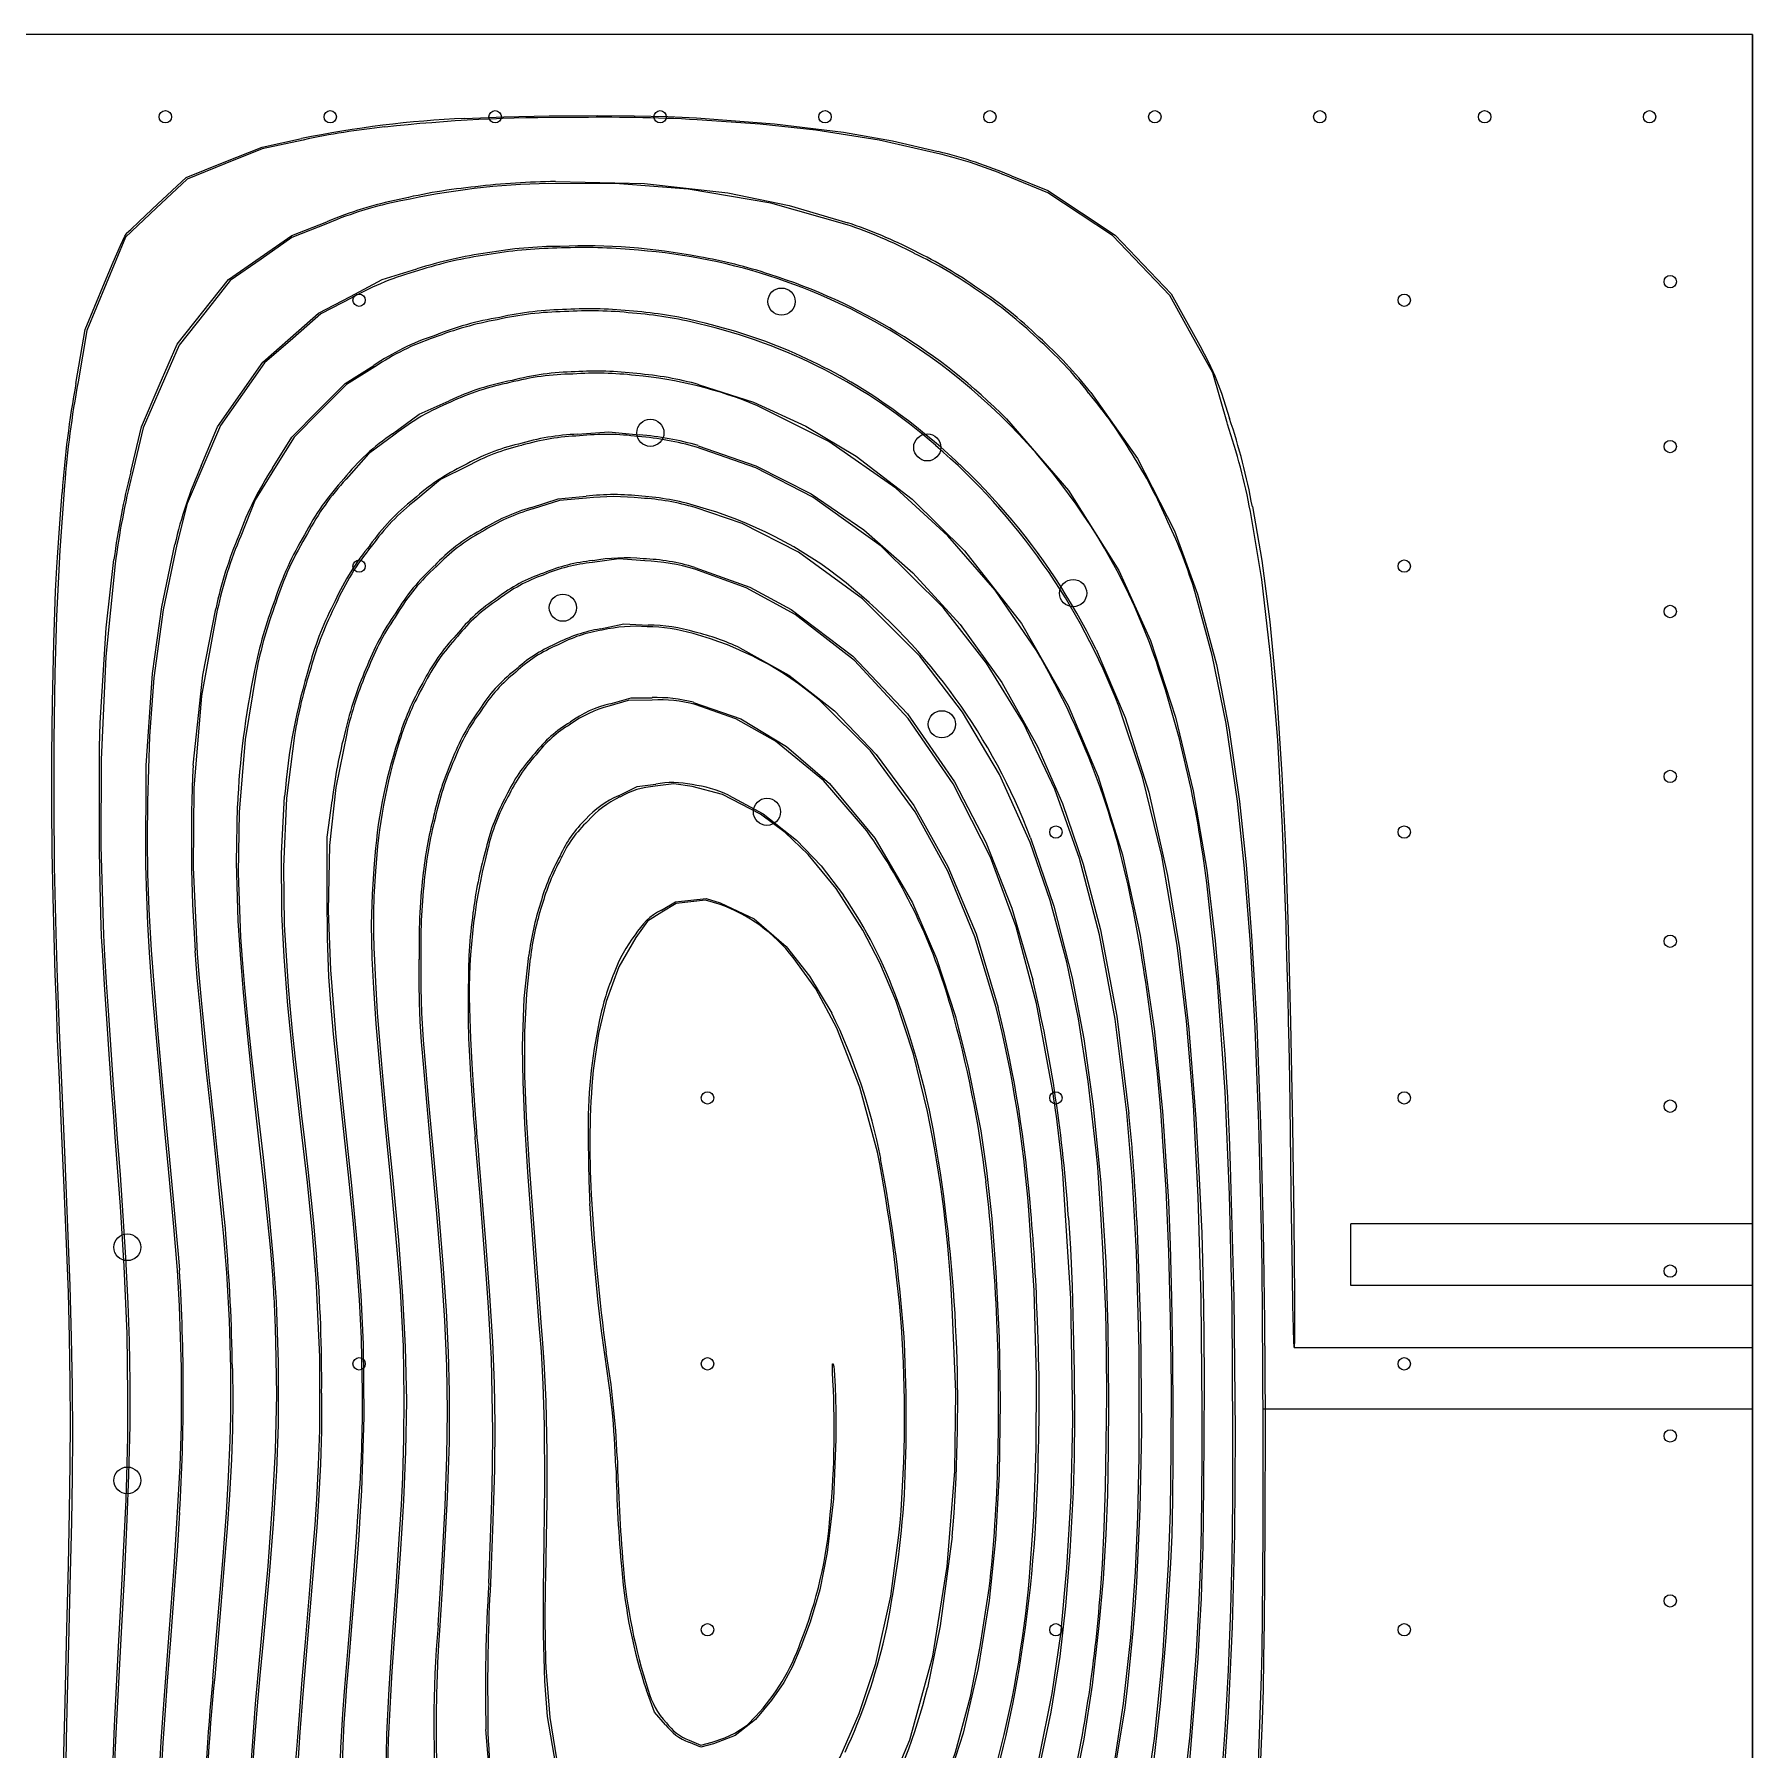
# Model space of a CAD drawing. Header units: millimetres. Extents: x 643 to 1488, y 1182 to 1827.
# Drawn here: x 1071.5 to 1488.3, y 1410.6 to 1826.7 of the extents above; entities that cross this region are included whole.
import ezdxf

# ---------------------------------------------------------------- set-up
doc = ezdxf.new("R2010")
doc.units = ezdxf.units.MM

msp = doc.modelspace()

# ---------------------------------------------------------------- linework, layer by layer
at = {"color": 7, "linetype": 'Continuous'}
for p, q in [((1488.28, 1826.73), (643.28, 1826.73)), ((1488.28, 1181.73), (1488.28, 1826.73)), ((1126.73, 1799.37), (1136.28, 1801.43)), ((1136.69, 1801.07), (1126.8, 1798.99)), ((1117.52, 1795.7), (1126.73, 1799.37)), ((1126.8, 1798.99), (1117.67, 1795.29)), ((1108.31, 1792.02), (1117.52, 1795.7)), ((1117.67, 1795.29), (1108.54, 1791.59)), ((1308.54, 1792.39), (1317.3, 1788.85)), ((1108.54, 1791.59), (1101.06, 1784.57)), ((1101.46, 1785.6), (1108.31, 1792.02)), ((1317.3, 1788.29), (1308.65, 1791.84)), ((1317.3, 1788.85), (1325.49, 1783.44)), ((1325.18, 1783.11), (1317.3, 1788.29)), ((1101.06, 1784.57), (1093.58, 1777.54)), ((1133.97, 1777.92), (1142.48, 1781.27)), ((1142.64, 1780.87), (1133.97, 1777.43)), ((1333.05, 1777.93), (1325.18, 1783.11)), ((1325.49, 1783.44), (1333.68, 1778.04)), ((1093.58, 1777.54), (1088.93, 1766.24)), ((1126.28, 1772.61), (1133.97, 1777.92)), ((1133.97, 1777.43), (1126.5, 1772.23)), ((1339.98, 1770.66), (1333.05, 1777.93)), ((1333.68, 1778.04), (1340.46, 1770.9)), ((1118.59, 1767.3), (1126.28, 1772.61)), ((1126.5, 1772.23), (1119.03, 1767.03)), ((1112.37, 1759.43), (1118.59, 1767.3)), ((1148.16, 1763.17), (1155.89, 1767.27)), ((1155.89, 1767.27), (1164.3, 1769.81)), ((1346.91, 1763.4), (1339.98, 1770.66)), ((1340.46, 1770.9), (1347.23, 1763.75)), ((1083.83, 1755.12), (1088.51, 1766.46)), ((1088.93, 1766.24), (1084.27, 1754.93)), ((1119.03, 1767.03), (1112.82, 1759.19)), ((1140.43, 1759.07), (1148.16, 1763.17)), ((1352.13, 1754), (1346.91, 1763.4)), ((1347.23, 1763.75), (1350.96, 1757.08)), ((1106.15, 1751.56), (1112.37, 1759.43)), ((1112.82, 1759.19), (1106.61, 1751.34)), ((1133.67, 1753.15), (1140.43, 1759.07)), ((1141.01, 1758.9), (1134.19, 1752.96)), ((1148.68, 1762.9), (1141.01, 1758.9)), ((1081.59, 1742.05), (1083.83, 1755.12)), ((1084.27, 1754.93), (1082.1, 1742.43)), ((1101.82, 1741.53), (1106.15, 1751.56)), ((1106.61, 1751.34), (1102.26, 1741.33)), ((1126.91, 1747.23), (1133.67, 1753.15)), ((1134.19, 1752.96), (1127.36, 1747.01)), ((1357.35, 1744.6), (1352.13, 1754)), ((1121.43, 1739.36), (1126.91, 1747.23)), ((1127.36, 1747.01), (1122.02, 1739.41)), ((1146.89, 1742.07), (1153.82, 1746.41)), ((1154.13, 1746.08), (1147.2, 1741.76)), ((1360.87, 1732.21), (1357.35, 1744.6)), ((1097.5, 1731.5), (1101.82, 1741.53)), ((1102.26, 1741.33), (1097.91, 1731.31)), ((1115.94, 1731.5), (1121.43, 1739.36)), ((1122.02, 1739.41), (1116.68, 1731.81)), ((1140.41, 1735.53), (1146.89, 1742.07)), ((1147.2, 1741.76), (1140.87, 1735.37)), ((1133.93, 1728.98), (1140.41, 1735.53)), ((1140.87, 1735.37), (1134.53, 1728.98)), ((1158.39, 1729.84), (1164.84, 1734.61)), ((1164.84, 1734.61), (1172.09, 1737.8)), ((1094.88, 1720.6), (1097.5, 1731.5)), ((1097.91, 1731.31), (1095.24, 1720.07)), ((1111.97, 1722.05), (1115.94, 1731.5)), ((1116.68, 1731.81), (1112.63, 1722.38)), ((1159.02, 1729.71), (1152.56, 1725)), ((1203.27, 1729.74), (1210.83, 1730.31)), ((1210.83, 1730.31), (1218.21, 1729.57)), ((1129.28, 1721.52), (1133.93, 1728.98)), ((1134.53, 1728.98), (1129.78, 1721.41)), ((1112.63, 1722.38), (1108.59, 1712.94)), ((1129.78, 1721.41), (1125.03, 1713.84)), ((1152.56, 1725), (1147.13, 1718.8)), ((1176.56, 1721.99), (1170, 1718.72)), ((1170, 1718.72), (1164.06, 1713.76)), ((1108.59, 1712.94), (1106.1, 1703)), ((1125.03, 1713.84), (1121.55, 1705.03)), ((1192.11, 1711.97), (1198.55, 1714.06)), ((1198.86, 1713.66), (1192.46, 1711.61)), ((1198.55, 1714.06), (1205.32, 1714.67)), ((1205.44, 1714.22), (1198.86, 1713.66)), ((1213.31, 1699.47), (1206.88, 1698.58)), ((1219.57, 1699.02), (1213.31, 1699.47)), ((1208.83, 1682.52), (1214.51, 1683.7)), ((1214.51, 1683.7), (1220.39, 1683.43)), ((1215.56, 1665.15), (1210.87, 1663.76)), ((1211.19, 1664.36), (1216.28, 1665.82)), ((1221.39, 1665.21), (1215.56, 1665.15)), ((1216.28, 1665.82), (1221.33, 1665.82)), ((1213.2, 1642.01), (1217.76, 1644.3)), ((1217.76, 1644.3), (1222.21, 1644.85)), ((1226.58, 1644.95), (1222.05, 1644.34)), ((1231.02, 1644.24), (1226.58, 1644.95)), ((1142.55, 1631.96), (1143.72, 1640.78)), ((1142.51, 1617.78), (1142.55, 1631.96)), ((1230.75, 1616.7), (1234.46, 1617.08)), ((1234.46, 1617.08), (1237.89, 1616.07)), ((1223.72, 1613.79), (1220.23, 1611.64)), ((1223.62, 1614.31), (1227.05, 1616.33)), ((1227.21, 1615.93), (1223.72, 1613.79)), ((1227.05, 1616.33), (1230.75, 1616.7)), ((1230.76, 1616.32), (1227.21, 1615.93)), ((1234.3, 1616.7), (1230.76, 1616.32)), ((1237.63, 1615.73), (1234.3, 1616.7)), ((1220.23, 1611.64), (1217.38, 1607.63)), ((1488.28, 1538.2), (1390.86, 1538.2)), ((1390.86, 1523.2), (1390.86, 1538.2)), ((1488.28, 1523.2), (1488.28, 1538.2)), ((1488.28, 1523.2), (1390.86, 1523.2)), ((1377.08, 1508.2), (1488.28, 1508.2)), ((1488.28, 1508.2), (1488.28, 1493.2)), ((1488.28, 1493.2), (1369.54, 1493.2)), ((1488.28, 1483.16), (1488.28, 1468.16)), ((1221.92, 1419.7), (1219.95, 1425.03)), ((1224.62, 1416.68), (1221.92, 1419.7)), ((1230.31, 1412.95), (1233.2, 1411.72)), ((1233.18, 1411.24), (1230.25, 1412.45)), ((1236.21, 1412.05), (1233.18, 1411.24)), ((1233.2, 1411.72), (1235.88, 1412.44))]:
    msp.add_line(p, q, dxfattribs=at)
at = {"color": 7, "linetype": 'Continuous', "lineweight": 25}
for q in [(643.28, 1826.73), (1488.28, 1181.73)]:
    msp.add_line((1488.28, 1826.73), q, dxfattribs=at)
at = {"color": 7, "linetype": 'Continuous', "flags": 128}
for points in [[(1175.93, 1806.35), (1185.35, 1806.76), (1196.41, 1807), (1208.09, 1807.07), (1217.02, 1806.99), (1225.19, 1806.81), (1232.1, 1806.51)], [(1232.1, 1806.51), (1251.01, 1805.05), (1267.73, 1802.97), (1279.65, 1800.86), (1290.74, 1798.29)], [(1290.53, 1797.86), (1276.39, 1801.06), (1261.09, 1803.47), (1247.59, 1804.91), (1232.25, 1806.02)], [(1268.64, 1780.55), (1250.11, 1785.81), (1230.06, 1789.18), (1213.43, 1790.47), (1196.19, 1790.56)], [(1197.92, 1791.03), (1219.51, 1790.59), (1239.69, 1788.32), (1254.61, 1785.23), (1268.79, 1781.01)], [(1093.89, 1778.48), (1094.87, 1779.41), (1096.92, 1781.34), (1101.46, 1785.6)], [(1088.51, 1766.46), (1090.63, 1771.5), (1092.38, 1775.48), (1093.46, 1777.74), (1093.75, 1778.28), (1093.9, 1778.48)], [(1350.96, 1757.08), (1354.18, 1751.28), (1356.33, 1747.21), (1357.86, 1743.9), (1359.42, 1739.67), (1361.39, 1733.58)], [(1232.73, 1741.74), (1245.93, 1737.5), (1258.64, 1731.72), (1270.83, 1724.43), (1284.43, 1713.94), (1297.14, 1701.45)], [(1327.78, 1739.82), (1339.04, 1723.86), (1348.01, 1706.3), (1353.64, 1690.94), (1358.2, 1673.85)], [(1314.57, 1677.26), (1304.53, 1691.88), (1293.09, 1705.06), (1280.44, 1716.64), (1264.23, 1728), (1246.9, 1736.64)], [(1307.33, 1733.44), (1322.37, 1716.11), (1334.56, 1696.64), (1342.24, 1679.68), (1348.32, 1661.12)], [(1291.92, 1687.71), (1276.88, 1702.59), (1260.33, 1714.47), (1246.49, 1721.57), (1232.1, 1726.57)], [(1232.55, 1726.95), (1246.5, 1722.09), (1259.93, 1715.24), (1272.7, 1706.54), (1284.62, 1696.14), (1296.04, 1683.58), (1306.16, 1669.48), (1314.8, 1654.01)], [(1078.83, 1717.32), (1077.65, 1701.57), (1076.87, 1685.63), (1076.49, 1671.72), (1076.27, 1655.58)], [(1076.65, 1691.65), (1076.97, 1697.51), (1077.42, 1704.61), (1077.83, 1710.33), (1078.24, 1715.59)], [(1256.82, 1701.1), (1243.15, 1708.1), (1231.78, 1711.93)], [(1375.11, 1610.84), (1374.28, 1634.24), (1373.08, 1655.55), (1371.52, 1674.71), (1369.23, 1694.45), (1366.46, 1711.01)], [(1366.95, 1712.16), (1369.24, 1699.06), (1371.18, 1684.19), (1372.79, 1667.08), (1374.11, 1647.25), (1374.96, 1629.46), (1375.66, 1609.48), (1376.22, 1587.08), (1376.67, 1562.03)], [(1098.55, 1625.19), (1098.64, 1649.37), (1100.19, 1671.67), (1102.44, 1687.89), (1105.61, 1702.99)], [(1106.1, 1703), (1102.73, 1687.14), (1100.5, 1670.65), (1099.45, 1656.48), (1098.96, 1640.62)], [(1313.05, 1630.7), (1305.62, 1647.19), (1296.66, 1662.3), (1286.27, 1675.89), (1272.36, 1689.77), (1256.82, 1701.1)], [(1297.14, 1701.45), (1310.92, 1683.84), (1322.27, 1663.96), (1329.54, 1646.63), (1335.41, 1627.71)], [(1087.48, 1659.68), (1088.93, 1682.73), (1090.82, 1699.34)], [(1091.12, 1698.27), (1088.83, 1675.77), (1087.69, 1650.74), (1087.62, 1629.82), (1088.29, 1608.18)], [(1231.69, 1697.43), (1245.02, 1692.66), (1255.04, 1687.19)], [(1283.49, 1660.77), (1270.42, 1674.85), (1256.08, 1685.97), (1244.13, 1692.49), (1231.72, 1696.97)], [(1075.86, 1628.49), (1075.74, 1639.57), (1075.75, 1651.92), (1075.89, 1664.68), (1076.2, 1679.14), (1076.65, 1691.65)], [(1369.18, 1536.67), (1368.5, 1562.5), (1367.6, 1585.55), (1366.46, 1606.09), (1365.05, 1624.38), (1363.33, 1640.71), (1360.59, 1659.57), (1357.21, 1676.14), (1353.15, 1691.02)], [(1110.01, 1649.44), (1112.34, 1671.29), (1115.5, 1687.4)], [(1115.88, 1687.03), (1112.06, 1666.3), (1110.17, 1643.84), (1110.01, 1624.64), (1111, 1603.77)], [(1255.04, 1687.19), (1270.03, 1675.9), (1283.26, 1661.92), (1294.66, 1645.42), (1302.26, 1630.78), (1308.62, 1614.75), (1313.68, 1597.39)], [(1336.5, 1565.18), (1333.67, 1587.82), (1329.87, 1608.29), (1325.02, 1626.81), (1319.03, 1643.61), (1311.45, 1659.61), (1302.45, 1674.22), (1291.92, 1687.71)], [(1242.63, 1677.91), (1254.54, 1671.32), (1265.6, 1662.65), (1275.72, 1652.04), (1284.79, 1639.65), (1293.05, 1624.9), (1299.93, 1608.5), (1305.3, 1590.63)], [(1329.03, 1677.48), (1336.06, 1660.99), (1341.81, 1642.9), (1346.39, 1622.68), (1349.25, 1604.97), (1351.5, 1585.37), (1353.21, 1563.62)], [(1125.31, 1671.95), (1122.6, 1655.67), (1121.18, 1638.05), (1120.96, 1623.28), (1121.54, 1607.7)], [(1358.2, 1673.85), (1361.31, 1658.02), (1363.81, 1640.6), (1365.41, 1625.25), (1366.75, 1608.02)], [(1231.37, 1664.69), (1242.83, 1660.66), (1253.92, 1654), (1264.34, 1644.99), (1275.33, 1631.73), (1284.47, 1616.05)], [(1273.4, 1633.53), (1262.92, 1645.72), (1251.28, 1655.28), (1241.63, 1660.73), (1231.78, 1664.17)], [(1304.82, 1590.69), (1299.66, 1607.84), (1293.07, 1623.71), (1285.17, 1638.12), (1274.32, 1652.94), (1262, 1665.12)], [(1354.76, 1493.2), (1354.52, 1520.19), (1353.81, 1544.76), (1352.63, 1567.09), (1350.94, 1587.37), (1348.73, 1605.8), (1345, 1627.42), (1340.28, 1646.61), (1334.52, 1663.77)], [(1087.81, 1607.86), (1087.61, 1613.24), (1087.45, 1620.39), (1087.34, 1628.64), (1087.28, 1637.3), (1087.28, 1646.08), (1087.34, 1653.8), (1087.48, 1659.68)], [(1318.39, 1571.16), (1314.6, 1591.66), (1309.62, 1610.27), (1303.39, 1627.14), (1294.39, 1644.96), (1283.49, 1660.77)], [(1348.31, 1661.12), (1352.59, 1643.23), (1355.88, 1623.95), (1357.93, 1606.81), (1359.65, 1587.07)], [(1076.27, 1655.58), (1076.21, 1639.85), (1076.34, 1624.89), (1076.72, 1608.67), (1077.08, 1597.69), (1077.55, 1585.15), (1078.14, 1570.62), (1078.88, 1553.68)], [(1134.6, 1656.61), (1132.67, 1641.47), (1131.9, 1624.79), (1132.11, 1610.68), (1133.04, 1595.73)], [(1147.26, 1657.16), (1144.61, 1644.01), (1143.13, 1629.95), (1142.8, 1614.1), (1143.35, 1599.84), (1144.61, 1583.51), (1146.58, 1564.71)], [(1314.8, 1654.01), (1320.85, 1640.19), (1325.92, 1625.47), (1330.11, 1609.5), (1334.03, 1588.59), (1336.99, 1564.86)], [(1247.65, 1637.56), (1238.42, 1642.31), (1231.02, 1644.24)], [(1239.86, 1642.2), (1248.3, 1637.66), (1256.38, 1631.26), (1262.31, 1625.06), (1267.75, 1617.94)], [(1098.96, 1640.62), (1098.88, 1631.49), (1098.96, 1623.09), (1099.27, 1614.43), (1099.86, 1604.55), (1100.56, 1595.29), (1101.49, 1584.2), (1102.7, 1570.8), (1104.2, 1554.63)], [(1126.22, 1556.52), (1124.59, 1571.1), (1123.28, 1583.57), (1122.24, 1594.28), (1121.47, 1603.55), (1120.94, 1611.72), (1120.51, 1625.85), (1120.76, 1639.57)], [(1136.18, 1561.87), (1134.38, 1577.6), (1133.02, 1591.16), (1132.08, 1602.94), (1131.54, 1613.37), (1131.45, 1628), (1132.22, 1641.88)], [(1272.49, 1609.46), (1265.97, 1619.55), (1259.2, 1627.81), (1253.59, 1633.14), (1247.65, 1637.56)], [(1329.09, 1555.89), (1327.12, 1572.73), (1324.75, 1587.89), (1321.92, 1601.69), (1317.91, 1616.65), (1313.05, 1630.7)], [(1313.1, 1631.86), (1318.8, 1615.26), (1323.26, 1597.9), (1326.04, 1583.1), (1328.31, 1566.75)], [(1078.73, 1546.91), (1078.09, 1561.3), (1077.58, 1573.16), (1077.16, 1583.01), (1076.84, 1591.38), (1076.58, 1598.79), (1076.31, 1607.89), (1076.09, 1617.41), (1075.86, 1628.49)], [(1157.89, 1549.59), (1156.45, 1564.23), (1155.31, 1576.49), (1154.44, 1586.73), (1153.84, 1595.32), (1153.47, 1602.61), (1153.31, 1610.78), (1153.49, 1618.16), (1153.97, 1625.54)], [(1335.41, 1627.71), (1339.7, 1608.14), (1343.09, 1585.47), (1345.12, 1565.48), (1346.6, 1543.6)], [(1103.1, 1561.56), (1101.99, 1573.49), (1101.1, 1583.32), (1100.39, 1591.42), (1099.85, 1598.19), (1099.43, 1604.02), (1099.04, 1610.87), (1098.77, 1617.63), (1098.55, 1625.19)], [(1146.25, 1563.6), (1145.01, 1575.01), (1144.08, 1584.19), (1143.4, 1591.71), (1142.94, 1598.14), (1142.58, 1607.47), (1142.51, 1617.78)], [(1362.22, 1487.53), (1362.04, 1517.88), (1361.41, 1545.3), (1360.33, 1570.17), (1358.45, 1596.74), (1355.87, 1620.93)], [(1237.89, 1616.07), (1246.13, 1612.18), (1253.83, 1605.5), (1259.53, 1598.27), (1264.94, 1589.28)], [(1284.47, 1616.05), (1290.31, 1602.56), (1294.94, 1588.45), (1298.08, 1575.77), (1301.05, 1560.77)], [(1288.16, 1565.47), (1284.72, 1579.35), (1280.42, 1592.35), (1276.59, 1601.53), (1272.49, 1609.46)], [(1375.74, 1587.37), (1375.58, 1593.34), (1375.39, 1600.35), (1375.24, 1605.87), (1375.11, 1610.84)], [(1091.14, 1559.19), (1090.75, 1564.22), (1090.25, 1571.22), (1089.68, 1579.37), (1089.1, 1587.88), (1088.54, 1596.28), (1088.09, 1603.25), (1087.82, 1607.86)], [(1088.29, 1608.18), (1088.55, 1603.39), (1088.96, 1596.7), (1089.47, 1588.81), (1090.03, 1580.43), (1090.63, 1571.92), (1091.17, 1564.46), (1091.61, 1558.88)], [(1121.54, 1607.7), (1121.93, 1602.3), (1122.51, 1595.48), (1123.24, 1587.85), (1124.18, 1578.62), (1125.15, 1570.06)], [(1217.38, 1607.63), (1213.28, 1600.54), (1210.17, 1592.11), (1208.35, 1584.35), (1207.04, 1575.42)], [(1366.75, 1608.02), (1368.01, 1586.19), (1368.95, 1562.49), (1369.59, 1536.61), (1369.89, 1514.57), (1370.01, 1490.85), (1369.95, 1465.32)], [(1113.81, 1570.06), (1113.17, 1575.81), (1112.47, 1582.64), (1111.77, 1589.85), (1111.03, 1597.92), (1110.49, 1604.42)], [(1111, 1603.77), (1111.42, 1598.67), (1112.07, 1591.52), (1112.83, 1583.64), (1113.41, 1577.8), (1113.92, 1572.95), (1114.29, 1569.75)], [(1153.94, 1603.77), (1154.23, 1596.89), (1154.68, 1589.47), (1155.38, 1580.67), (1156.13, 1572.23), (1157.12, 1562), (1158.36, 1549.59)], [(1167.7, 1556.68), (1166.68, 1567.73), (1165.94, 1576.03), (1165.43, 1582.31), (1165.12, 1587.28), (1164.94, 1591.87), (1164.88, 1596.61), (1164.88, 1602.35)], [(1165.25, 1602.03), (1165.28, 1595.34), (1165.44, 1589.4), (1165.84, 1582.78), (1166.36, 1576.18), (1167.12, 1567.61), (1168.17, 1556.36)], [(1192.23, 1536.67), (1191.18, 1550.69), (1190.45, 1562.55), (1190.03, 1572.62), (1189.91, 1581.27), (1190.32, 1592.87), (1191.45, 1603.29)], [(1191.8, 1602.66), (1190.84, 1594), (1190.37, 1584.77), (1190.4, 1574.09), (1190.79, 1564.13), (1191.51, 1552.32), (1192.55, 1538.25)], [(1276.01, 1555.57), (1271.73, 1571.36), (1266.12, 1585.64), (1261.05, 1595.19), (1255.59, 1602.79)], [(1133.04, 1595.73), (1133.47, 1591.08), (1134.08, 1584.94), (1134.79, 1578.14), (1135.63, 1570.45), (1136.34, 1564.39)], [(1177.13, 1588.02), (1177.33, 1583.17), (1177.65, 1577.03), (1178.03, 1570.53), (1178.34, 1565.76), (1178.63, 1561.78), (1178.87, 1559.04)], [(1359.64, 1587.07), (1360.22, 1579.36), (1360.6, 1573.79), (1360.88, 1568.95), (1361.07, 1564.73), (1361.29, 1559.4), (1361.56, 1552.26)], [(1376.38, 1546.26), (1376.2, 1560.3), (1376.01, 1573.37), (1375.86, 1581.72), (1375.74, 1587.37)], [(1117.74, 1532.1), (1117.46, 1535.08), (1116.98, 1540), (1116.35, 1546.19), (1115.65, 1552.94), (1114.93, 1559.85), (1114.28, 1565.83), (1113.81, 1570.06)], [(1114.29, 1569.75), (1114.58, 1567.25), (1115.09, 1562.46), (1115.61, 1557.62), (1116.17, 1552.26)], [(1125.15, 1570.06), (1126.98, 1554.25), (1128.4, 1540.91), (1129.44, 1529.45), (1130.15, 1519.3), (1130.67, 1504.59), (1130.61, 1489.42)], [(1136.34, 1564.39), (1137.04, 1558.49), (1137.83, 1551.33), (1138.62, 1543.84), (1139.18, 1538.31), (1139.64, 1533.57), (1139.94, 1530.06)], [(1151.03, 1500.45), (1150.82, 1510.36), (1150.4, 1519.74), (1149.68, 1529.82), (1148.84, 1539.05), (1147.72, 1550.11), (1146.25, 1563.6)], [(1146.58, 1564.71), (1148.37, 1548.3), (1149.73, 1533.85), (1150.7, 1520.89), (1151.28, 1509), (1151.46, 1491.36), (1150.84, 1473.51)], [(1328.31, 1566.75), (1330.17, 1548.09), (1331.38, 1528.85), (1331.89, 1512.73), (1332.05, 1495.25)], [(1339.47, 1481.7), (1339.49, 1507.47), (1338.85, 1531.27), (1337.89, 1548.73), (1336.5, 1565.18)], [(1353.21, 1563.62), (1354.05, 1549.2), (1354.64, 1535.96), (1355.01, 1522.82), (1355.17, 1511.86), (1355.21, 1499.77), (1355.17, 1486.04)], [(1094.21, 1496.51), (1094, 1511.62), (1093.32, 1527.9), (1092.41, 1542.43), (1091.14, 1559.19)], [(1091.61, 1558.88), (1092.29, 1550.05), (1092.97, 1540.15), (1093.58, 1530), (1094.16, 1518.83), (1094.51, 1509.81)], [(1106.71, 1518.24), (1106.5, 1522.64), (1106.23, 1526.93), (1105.76, 1532.71), (1105.33, 1537.48), (1104.77, 1543.65), (1104.03, 1551.57), (1103.1, 1561.56)], [(1140.74, 1488.16), (1140.79, 1505.89), (1139.86, 1524.89), (1138.95, 1535.99), (1137.73, 1548.23), (1136.18, 1561.87)], [(1180.43, 1534.31), (1179.6, 1544.84), (1178.92, 1553.23), (1178.53, 1557.95), (1178.43, 1559.01), (1178.39, 1559.35)], [(1178.87, 1559.04), (1179.04, 1557.16), (1179.34, 1553.6), (1179.74, 1548.7), (1180.31, 1541.68), (1180.93, 1533.84)], [(1301.05, 1560.77), (1302.49, 1551.14), (1303.73, 1539.47), (1304.73, 1526.5), (1305.52, 1510.52), (1305.8, 1494.93)], [(1346.6, 1455.56), (1347.06, 1468.54), (1347.28, 1483.29), (1347.29, 1499.07), (1347.08, 1515.15), (1346.65, 1531.5), (1346.01, 1546.52), (1345.18, 1559.35)], [(1376.67, 1562.03), (1376.83, 1550.25), (1376.96, 1539.19), (1377.06, 1529.24), (1377.12, 1520.78), (1377.15, 1514.2), (1377.14, 1509.88), (1377.1, 1508.28), (1377.09, 1508.22), (1377.08, 1508.2), (1377.08, 1508.2), (1377.08, 1508.2), (1377.08, 1508.2), (1377.07, 1508.2), (1377.06, 1508.24), (1377.06, 1508.31), (1377.04, 1508.48), (1376.98, 1509.57)], [(1104.2, 1554.63), (1105.17, 1544.2), (1105.99, 1535.18), (1106.45, 1529.91), (1106.7, 1526.91)], [(1129.4, 1524.86), (1128.75, 1532.5), (1128, 1540.29), (1127.22, 1547.52), (1126.22, 1556.52)], [(1169.42, 1440.75), (1170.41, 1456.32), (1171.13, 1469.75), (1171.57, 1481.69), (1171.7, 1492.77), (1171.53, 1503.65), (1171.05, 1514.75), (1170.26, 1526.89), (1169.15, 1540.66), (1167.7, 1556.68)], [(1168.17, 1556.36), (1169.55, 1541.32), (1170.62, 1528.41), (1171.4, 1517.13), (1171.91, 1506.97), (1172.15, 1497.45), (1172.1, 1485.11), (1171.64, 1471.88), (1170.83, 1456.67)], [(1331.36, 1516.98), (1331.09, 1523.98), (1330.69, 1532.17), (1330.21, 1540.58), (1329.81, 1546.74), (1329.43, 1552), (1329.09, 1555.89)], [(1078.88, 1553.68), (1079.57, 1537.28), (1080.1, 1523.18), (1080.47, 1510.59), (1080.67, 1498.71), (1080.72, 1486.74), (1080.64, 1476.76), (1080.48, 1465.83), (1080.22, 1453.59), (1079.87, 1439.64), (1079.44, 1423.59)], [(1116.17, 1552.26), (1116.86, 1545.6), (1117.44, 1540.08), (1117.75, 1537.04), (1117.91, 1535.57)], [(1361.56, 1552.26), (1362.45, 1520.21), (1362.75, 1487.63), (1362.57, 1463.03), (1362.02, 1440.44)], [(1078.97, 1422.17), (1079.42, 1439.99), (1079.77, 1455.28), (1080.02, 1468.48), (1080.18, 1480.02), (1080.25, 1490.32), (1080.22, 1499.83), (1080.05, 1510.6), (1079.75, 1521.57), (1079.31, 1533.44), (1078.73, 1546.91)], [(1161.22, 1495.88), (1161.02, 1508.52), (1160.31, 1521.99), (1159.7, 1530.04), (1158.9, 1539.14), (1157.89, 1549.59)], [(1158.35, 1549.59), (1159.8, 1534.22), (1160.84, 1520.6), (1161.48, 1508.37), (1161.77, 1495.25), (1161.56, 1482.96)], [(1318.38, 1424.22), (1320.44, 1438.64), (1321.97, 1454.77), (1322.96, 1472.21), (1323.39, 1490.52), (1322.94, 1520.07), (1321.07, 1549.11)], [(1376.98, 1509.57), (1376.89, 1512.87), (1376.78, 1518.36), (1376.65, 1525.54), (1376.51, 1535.48), (1376.38, 1546.26)], [(1209.76, 1507.06), (1209.08, 1512.2), (1208.3, 1519.09), (1207.53, 1526.81), (1206.74, 1535.76), (1206.22, 1543.13)], [(1346.6, 1543.6), (1347.03, 1533.02), (1347.35, 1520.24), (1347.56, 1506.23), (1347.66, 1491.93), (1347.64, 1481.13), (1347.55, 1471.2), (1347.37, 1462.63), (1347.11, 1455.87)], [(1192.55, 1538.25), (1193.07, 1531.68), (1193.56, 1525.27), (1193.89, 1520.95), (1194.13, 1517.77)], [(1312.9, 1452.57), (1313.97, 1467.15), (1314.53, 1483.68), (1314.58, 1501.25), (1314, 1522.04), (1312.72, 1541.51)], [(1322.34, 1539.66), (1322.81, 1532.2), (1323.2, 1523.06), (1323.5, 1512.86), (1323.69, 1502.25), (1323.76, 1491.36), (1323.69, 1481.44), (1323.48, 1473.2)], [(1338.88, 1539.03), (1339.83, 1513.36), (1340.04, 1488.07), (1339.68, 1469.02), (1338.87, 1451.15)], [(1182.58, 1496.82), (1182.35, 1505.46), (1181.93, 1513.84), (1181.57, 1519.22), (1181.08, 1525.88), (1180.43, 1534.31)], [(1180.93, 1533.84), (1181.91, 1520.77), (1182.61, 1509.57), (1183.03, 1499.44), (1183.19, 1489.55), (1183.09, 1478.57), (1182.73, 1466.03), (1182.13, 1450.99)], [(1193.66, 1518.09), (1193.41, 1521.43), (1193.01, 1526.67), (1192.23, 1536.67)], [(1369.18, 1428.47), (1369.31, 1434.62), (1369.41, 1442.92), (1369.48, 1452.91), (1369.53, 1464.12), (1369.55, 1476.11), (1369.55, 1488.4), (1369.51, 1502.66), (1369.43, 1515.96), (1369.33, 1527.55), (1369.18, 1536.67)], [(1104.2, 1438.86), (1105.39, 1454.93), (1106.26, 1468.22), (1106.85, 1479.42), (1107.18, 1489.19), (1107.2, 1503.32), (1106.71, 1518.24)], [(1194.48, 1507.22), (1193.98, 1513.71), (1193.66, 1518.09)], [(1194.13, 1517.77), (1194.39, 1514.24), (1194.68, 1510.29), (1195.11, 1504.7)], [(1289.41, 1433.35), (1292.95, 1455.06), (1294.77, 1478.16), (1294.99, 1497.46), (1294.16, 1517.94)], [(1330.07, 1448.79), (1330.56, 1455.65), (1330.98, 1464.36), (1331.29, 1474.34), (1331.5, 1485.04), (1331.6, 1496.39), (1331.56, 1507.26), (1331.36, 1516.98)], [(1094.51, 1509.81), (1094.69, 1499.81), (1094.64, 1489.25), (1094.35, 1477.32), (1093.94, 1466.44), (1093.34, 1453.81), (1092.57, 1439.02)], [(1126.59, 1437.6), (1128.18, 1455.16), (1129.3, 1470.12), (1129.99, 1483.12), (1130.29, 1496.79), (1130.09, 1509.67)], [(1195.18, 1461.23), (1195.35, 1475.1), (1195.21, 1489.31), (1194.92, 1499.32), (1194.48, 1507.22)], [(1195.11, 1504.7), (1195.6, 1495.15), (1195.81, 1482.79), (1195.78, 1470.99), (1195.58, 1457.3)], [(1119.54, 1503.12), (1119.62, 1495.49), (1119.56, 1488.4), (1119.31, 1481.01), (1118.83, 1472.45), (1118.26, 1464.34), (1117.49, 1454.56), (1116.5, 1442.69), (1115.26, 1428.31)], [(1265.07, 1502.26), (1265.09, 1504.07), (1265.13, 1504.19), (1265.15, 1504.22), (1265.18, 1504.23)], [(1265.18, 1504.23), (1265.22, 1504.2), (1265.26, 1504.13), (1265.39, 1503.55), (1265.49, 1502.75), (1265.73, 1498.75), (1265.88, 1492.93), (1265.9, 1485.96)], [(1091.92, 1435.56), (1092.56, 1447.28), (1093.06, 1456.89), (1093.46, 1464.78), (1093.75, 1471.31), (1093.96, 1476.87), (1094.17, 1486.4), (1094.21, 1496.51)], [(1141.18, 1497.14), (1141.14, 1487.96), (1140.93, 1479.9), (1140.46, 1471), (1140, 1464.57), (1139.39, 1456.78), (1138.6, 1447.23), (1137.61, 1435.52)], [(1181.72, 1450.99), (1182.18, 1462.03), (1182.49, 1471.17), (1182.66, 1479.11), (1182.7, 1487.8), (1182.58, 1496.82)], [(1158.36, 1438.08), (1159.31, 1451.33), (1160.02, 1461.75), (1160.53, 1470), (1160.88, 1476.77), (1161.15, 1486.02), (1161.22, 1495.88)], [(1305.8, 1494.93), (1305.52, 1477.58), (1304.63, 1461.62), (1303.1, 1446.79), (1300.44, 1430.36), (1296.79, 1414.61)], [(1332.05, 1495.25), (1331.98, 1483.03), (1331.77, 1472.46), (1331.4, 1462.91), (1330.71, 1452.08), (1329.72, 1440.75)], [(1353.36, 1434.45), (1353.93, 1444.95), (1354.33, 1454.41), (1354.59, 1463.95), (1354.7, 1472.23), (1354.76, 1481.8), (1354.76, 1493.2)], [(1130.61, 1489.42), (1130.23, 1478.31), (1129.42, 1465.37), (1128.43, 1452.95), (1127.05, 1437.76)], [(1137.26, 1436.82), (1138.24, 1448.41), (1139.01, 1457.69), (1139.59, 1465.18), (1140.01, 1471.38), (1140.46, 1479.74), (1140.74, 1488.16)], [(1114.77, 1427.84), (1115.76, 1439.32), (1116.56, 1448.75), (1117.2, 1456.46), (1117.71, 1462.8), (1118.1, 1468.12), (1118.63, 1476.9), (1119.03, 1485.64)], [(1265.9, 1485.96), (1265.34, 1471.46), (1263.84, 1458.45), (1262.04, 1449.42), (1259.69, 1441.54)], [(1355.17, 1486.04), (1355.1, 1475.4), (1355.01, 1466.84), (1354.89, 1459.76), (1354.72, 1453.54), (1354.48, 1447.27), (1354.14, 1440.57), (1353.69, 1432.72)], [(1359.19, 1399.49), (1360.34, 1415.33), (1361.18, 1429.95), (1361.74, 1444.68), (1362.01, 1457.2), (1362.17, 1471.27), (1362.22, 1487.53)], [(1161.56, 1482.96), (1161.32, 1476.98), (1161.03, 1471.07), (1160.64, 1464.38), (1160.22, 1458.04), (1159.69, 1450.3), (1159.01, 1440.75)], [(1335.71, 1421.85), (1337.42, 1437.86), (1338.57, 1453.81), (1339.15, 1467.1), (1339.47, 1481.7)], [(1148, 1440.28), (1148.75, 1449.66), (1149.5, 1459.74), (1150, 1467.17), (1150.38, 1473.36)], [(1150.84, 1473.51), (1150.49, 1467.21), (1150.22, 1462.62), (1149.92, 1458.28), (1149.58, 1454.09), (1149.11, 1448.43), (1148.45, 1440.6)], [(1323.48, 1473.2), (1322.7, 1458.6), (1321.63, 1445.41), (1320.21, 1433.25), (1318.03, 1419.7), (1315.22, 1406.42)], [(1106.75, 1468.16), (1106.48, 1464.09), (1106.12, 1458.78), (1105.68, 1452.63), (1104.53, 1437.29)], [(1369.95, 1465.32), (1369.87, 1452.17), (1369.79, 1441.55), (1369.67, 1432.78), (1369.52, 1425.19), (1369.31, 1417.77), (1369.02, 1410.15), (1368.65, 1401.54)], [(1196.01, 1418.7), (1195.33, 1427.27), (1195, 1438.55), (1194.98, 1449.18), (1195.18, 1461.23)], [(1275.6, 1431.55), (1279.26, 1447.86), (1281.22, 1462.65)], [(1294.14, 1462.33), (1291.25, 1440.67), (1288.13, 1425.63)], [(1170.83, 1456.67), (1170.32, 1448.32), (1169.85, 1440.75), (1169.56, 1436.05), (1169.36, 1433.04)], [(1323.55, 1339.27), (1330.56, 1356.26), (1336.2, 1374.73), (1340.57, 1395.29), (1343.2, 1413.31), (1345.2, 1433.3), (1346.6, 1455.56)], [(1347.11, 1455.87), (1345.97, 1437.81), (1344.6, 1421.83), (1342.94, 1407.57), (1340.55, 1392.49), (1337.64, 1378.7)], [(1338.87, 1451.15), (1338.53, 1446.37), (1338.01, 1440.26), (1337.4, 1433.63), (1336.67, 1426.29), (1336.04, 1420.75)], [(1290.51, 1397.28), (1294.97, 1410.03), (1298.53, 1423.54), (1300.91, 1435.62), (1303.1, 1449.73)], [(1092.57, 1439.02), (1091.83, 1425.34), (1091.27, 1414.56), (1090.87, 1405.95), (1090.61, 1398.83), (1090.45, 1392.16), (1090.37, 1385.52), (1090.36, 1378.07)], [(1101.35, 1390.88), (1101.59, 1398.42), (1101.88, 1405.25), (1102.29, 1412.58), (1102.76, 1419.49), (1103.38, 1428.05), (1104.2, 1438.86)], [(1145.6, 1402.82), (1145.85, 1411.08), (1146.31, 1419.31), (1146.72, 1424.75), (1147.27, 1431.57), (1148, 1440.28)], [(1148.45, 1440.6), (1147.77, 1432.43), (1147.25, 1426.11), (1146.88, 1421.18), (1146.61, 1417.16), (1146.33, 1411.54), (1146.12, 1405.16)], [(1159.05, 1374.76), (1157.77, 1384.1), (1157.03, 1393.87), (1156.81, 1404.7), (1157.01, 1414.37), (1157.53, 1425.39), (1158.36, 1438.08)], [(1159.01, 1440.75), (1158.24, 1429.7), (1157.69, 1420.58), (1157.33, 1413), (1157.16, 1406.55), (1157.26, 1397.75), (1157.76, 1389.25)], [(1259.69, 1441.54), (1257.44, 1435.54), (1255.4, 1430.82), (1253.29, 1426.89), (1250.34, 1422.61), (1246.45, 1417.92)], [(1329.72, 1440.75), (1328.07, 1426.31), (1326.04, 1413.16), (1323.57, 1400.96), (1319.98, 1387.36), (1315.56, 1374.1)], [(1362.02, 1440.44), (1361.07, 1419.71), (1359.75, 1400.64), (1358.46, 1387.06), (1356.96, 1374.92)], [(1089.85, 1370.19), (1089.79, 1378.4), (1089.93, 1388.34), (1090.27, 1400.1), (1090.95, 1416.42), (1091.92, 1435.56)], [(1104.53, 1437.29), (1103.76, 1427.21), (1103.15, 1419.03), (1102.69, 1412.32), (1102.35, 1406.65), (1102.12, 1401.59), (1101.95, 1395.18), (1101.88, 1388.14), (1101.87, 1379.49)], [(1125.01, 1358.39), (1123.92, 1370.46), (1123.44, 1382.74), (1123.6, 1396.16), (1124.18, 1408.1), (1125.18, 1421.77), (1126.59, 1437.6)], [(1127.05, 1437.76), (1126.2, 1428.6), (1125.55, 1421.27), (1125.06, 1415.29), (1124.7, 1410.18), (1124.33, 1402.71), (1124.06, 1394.29)], [(1134.76, 1404.84), (1134.94, 1407.85), (1135.3, 1412.71), (1135.78, 1418.98), (1136.48, 1427.58), (1137.26, 1436.82)], [(1137.61, 1435.52), (1136.66, 1424.13), (1135.93, 1414.86), (1135.42, 1407.27), (1135.1, 1400.94), (1134.92, 1392.49), (1135.07, 1384.37)], [(1330.88, 1326), (1337.42, 1341.78), (1342.81, 1359.23), (1347.11, 1378.69), (1349.77, 1395.6), (1351.84, 1414.14), (1353.36, 1434.45)], [(1195.53, 1430.52), (1196.52, 1418.46), (1198.17, 1408.37), (1200.02, 1401.35), (1202.44, 1394.76)], [(1248.95, 1362.03), (1259.28, 1370.9), (1268.43, 1381.98), (1276.31, 1395.11), (1283.87, 1413.03), (1289.41, 1433.35)], [(1252.05, 1387.98), (1260.12, 1397.39), (1266.95, 1408.81), (1271.56, 1419.38), (1275.6, 1431.55)], [(1353.69, 1432.72), (1351.71, 1407.95), (1348.79, 1385.72), (1344.89, 1365.75), (1338.94, 1344.75), (1331.44, 1326.07)], [(1356.82, 1311.19), (1360.52, 1327.32), (1363.5, 1345.29), (1365.83, 1365.83), (1367.25, 1384.23), (1368.36, 1404.99), (1369.18, 1428.47)], [(1078.48, 1372.4), (1078.43, 1382.35), (1078.44, 1391.07), (1078.51, 1399.39), (1078.69, 1409.81), (1078.97, 1422.17)], [(1079.43, 1423.59), (1079.2, 1413.1), (1079.03, 1401.19), (1078.93, 1388.59), (1078.9, 1376.05), (1078.95, 1363.76), (1079.07, 1353.18), (1079.27, 1345.15)], [(1293.8, 1315.49), (1305.68, 1331.36), (1315.62, 1348.86), (1323.69, 1368.17), (1328.76, 1384.72), (1332.76, 1402.59), (1335.71, 1421.85)], [(1298.49, 1362.77), (1305.6, 1377.77), (1311.45, 1394.29), (1315.24, 1408.58), (1318.38, 1424.22)], [(1202.11, 1394.29), (1198.01, 1406.97), (1196.01, 1418.7)], [(1246.45, 1417.92), (1241.45, 1414.08), (1236.21, 1412.05)], [(1241.39, 1414.65), (1244.39, 1416.57), (1246.52, 1418.74)], [(1336.04, 1420.75), (1331.96, 1396.39), (1326.23, 1374.37), (1318.78, 1354.49), (1311.66, 1340.23), (1303.38, 1327.08), (1293.91, 1314.91)], [(1168.97, 1413.98), (1169.03, 1405.54), (1169.27, 1398.73), (1169.72, 1392.94), (1170.62, 1386.54), (1172.01, 1379.64)], [(1184.55, 1388.78), (1182.03, 1403.02), (1181.03, 1415.55)], [(1296.79, 1414.61), (1291.42, 1398.14), (1284.57, 1383.08), (1276.38, 1369.63), (1267.01, 1357.96), (1256.1, 1347.87), (1244.25, 1340.17), (1231.62, 1335.08)], [(1235.88, 1412.44), (1238.96, 1413.53), (1241.39, 1414.65)]]:
    msp.add_lwpolyline(points, dxfattribs=at)
at = {"color": 7, "linetype": 'Continuous', "lineweight": 25}
for centre, radius in [((1103.28, 1806.73), 1.5), ((1143.28, 1806.73), 1.5), ((1183.28, 1806.73), 1.5), ((1223.28, 1806.73), 1.5), ((1263.28, 1806.73), 1.5), ((1303.28, 1806.73), 1.5), ((1343.28, 1806.73), 1.5), ((1383.28, 1806.73), 1.5), ((1423.28, 1806.73), 1.5), ((1463.28, 1806.73), 1.5), ((1468.28, 1766.73), 1.5), ((1150.28, 1762.23), 1.5), ((1252.74, 1761.9), 3.3), ((1403.78, 1762.23), 1.5), ((1220.92, 1730.08), 3.3), ((1288.09, 1726.54), 3.3), ((1468.28, 1726.73), 1.5), ((1150.28, 1697.73), 1.5), ((1403.78, 1697.73), 1.5), ((1323.45, 1691.19), 3.3), ((1199.7, 1687.65), 3.3), ((1468.28, 1686.73), 1.5), ((1291.63, 1659.37), 3.3), ((1468.28, 1646.73), 1.5), ((1249.2, 1638.15), 3.3), ((1319.28, 1633.23), 1.5), ((1403.78, 1633.23), 1.5), ((1468.28, 1606.73), 1.5), ((1234.78, 1568.73), 1.5), ((1319.28, 1568.73), 1.5), ((1403.78, 1568.73), 1.5), ((1468.28, 1566.73), 1.5), ((1094.06, 1532.51), 3.25), ((1468.28, 1526.73), 1.5), ((1150.28, 1504.23), 1.5), ((1234.78, 1504.23), 1.5), ((1403.78, 1504.23), 1.5), ((1468.28, 1486.73), 1.5), ((1094.06, 1475.94), 3.25), ((1468.28, 1446.73), 1.5), ((1234.78, 1439.73), 1.5), ((1319.28, 1439.73), 1.5), ((1403.78, 1439.73), 1.5)]:
    msp.add_circle(centre, radius, dxfattribs=at)
at = {"color": 7, "linetype": 'Continuous'}
for centre, radius, start, end in [((1187.56, 1550.05), 256.56, 92.5991, 101.5312), ((1199.37, 1405.22), 401.32, 89.5999, 96.1323), ((1210.14, 1396.52), 410.09, 86.9092, 91.1136), ((1173.5, 1634.98), 170.13, 95.7351, 102.4962), ((1264.89, 1690.51), 110.37, 66.6417, 76.5628), ((1264.05, 1687.99), 113.48, 66.9194, 76.397), ((1191.47, 1655.12), 135.26, 95.4834, 103.4717), ((1199.84, 1606.74), 183.85, 91.1397, 102.3776), ((1200.13, 1609.31), 181.74, 90.6964, 96.8199), ((1178.07, 1696.81), 91.66, 101.3925, 112.8472), ((1176.55, 1701.84), 86, 100.8008, 113.2248), ((1232.08, 1672.31), 114.25, 62.4591, 71.3404), ((1233.87, 1675.19), 111.43, 62.6791, 71.737), ((1194.43, 1677.22), 97.37, 97.6691, 108.0245), ((1194.47, 1678.1), 96.05, 97.9276, 108.0642), ((1200.41, 1661.3), 113.57, 91.0898, 99.7235), ((1199.46, 1672.07), 103.23, 90.2129, 100.0582), ((1204.71, 1650.64), 124.38, 84.8435, 92.9775), ((1204.98, 1629.82), 145.6, 79.0162, 92.3241), ((1207.08, 1634.54), 140.25, 58.2586, 86.3999), ((1212.43, 1654.45), 120.04, 71.8149, 80.2664), ((1239.94, 1679.52), 104.28, 54.4975, 64.4554), ((1238.37, 1677.85), 107.03, 54.5226, 64.1645), ((1182.55, 1702.67), 69.1, 104.9812, 119.3534), ((1207.4, 1634.26), 140.79, 44.7804, 72.4315), ((1247.04, 1683.2), 97.73, 45.827, 56.8423), ((1243.8, 1679.16), 102.39, 46.172, 56.3753), ((1201.23, 1680.54), 78.93, 90.8278, 102.802), ((1202.16, 1676.67), 83.33, 91.0735, 102.3234), ((1206.29, 1663.86), 95.8, 83.8207, 93.7057), ((1206.31, 1669.47), 90.69, 83.3462, 93.6125), ((1210.34, 1668.88), 90.43, 75.6919, 86.0307), ((1209.63, 1663.55), 96.27, 76.1154, 85.7152), ((1197.52, 1680.07), 78.65, 100.0885, 111.6861), ((1196.05, 1685.6), 73.41, 99.1519, 112.0703), ((1202.54, 1627.15), 132.84, 48.7647, 76.8814), ((1203.88, 1630.7), 129.56, 55.419, 77.1338), ((1187.39, 1696.76), 59.94, 108.4029, 124.0607), ((1186.6, 1698.36), 57.72, 108.3201, 124.236), ((1200.85, 1625.94), 150.84, 19.4703, 57.9664), ((1246.02, 1675.71), 103.42, 38.1838, 48.3784), ((1243.67, 1673.6), 107.05, 38.2184, 48.1168), ((1314.13, 1699.46), 235.97, 169.5104, 175.6593), ((1198.3, 1683.16), 60.6, 100.3915, 115.626), ((1198.16, 1683.74), 59.59, 100.9347, 115.6048), ((1202.9, 1681.75), 62.58, 90.6917, 104.8492), ((1203.88, 1679.48), 65.41, 91.0798, 104.6216), ((1207.87, 1663.21), 81.32, 83.3402, 94.0363), ((1207.8, 1666.57), 78.47, 82.8207, 93.7676), ((1207.96, 1642.99), 101.43, 67.4233, 84.7182), ((1211.66, 1666.99), 77.66, 74.2631, 85.6109), ((1315.03, 1699.09), 237.36, 169.5717, 176.013), ((1241.07, 1667.3), 112.57, 30.8119, 39.9928), ((1191.58, 1688.98), 52.15, 111.5734, 128.6393), ((1189.16, 1609.12), 155.68, 26.046, 55.4678), ((1189.01, 1684.93), 54.36, 124.2875, 141.2856), ((1205.37, 1673.48), 56.29, 92.1297, 106.9643), ((1210.15, 1668.52), 61.16, 82.6245, 96.0595), ((1216.72, 1682.87), 152.36, 10.642, 18.8938), ((1213.11, 1683.71), 156.44, 10.4767, 18.5878), ((1199.96, 1679.79), 48.8, 103.0481, 119.7943), ((1201.69, 1676), 52.41, 103.1639, 118.6579), ((1205.64, 1674.15), 55.22, 92.0149, 106.7133), ((1212.91, 1661.96), 67.39, 73.4637, 85.6713), ((1213.17, 1661.41), 68.35, 73.533, 85.7726), ((1186.76, 1607.26), 158.19, 20.9297, 49.2128), ((1200.51, 1681.89), 97.22, 155.6038, 167.4657), ((1191.81, 1680.1), 75, 146.4818, 160.3721), ((1196.64, 1677.73), 49.09, 115.2306, 132.4378), ((1234.44, 1659.83), 122.13, 23.4899, 32.2298), ((1272.1, 1675.69), 182.82, 165.7805, 172.569), ((1270.01, 1675.8), 180.29, 165.7858, 172.8403), ((1192.5, 1676.53), 62.49, 137.2744, 152.5838), ((1189.57, 1678.76), 58.35, 136.6685, 152.5336), ((1195.57, 1672.85), 52.13, 127.9451, 144.9047), ((1195.93, 1672.37), 52.24, 127.6045, 144.8116), ((1212.09, 1660.64), 54.45, 82.8595, 97.1495), ((1212.06, 1655.38), 59.21, 83.5904, 96.4187), ((1215.58, 1657.93), 56.38, 73.298, 86.8542), ((1215.23, 1656.42), 58.37, 73.201, 86.4308), ((1204.9, 1667.01), 46.74, 105.8818, 122.6545), ((1204.69, 1667.86), 45.43, 105.6272, 122.821), ((1205.12, 1615.09), 100.89, 51.1377, 74.489), ((1214.6, 1665.9), 101.41, 157.1408, 167.7609), ((1217.3, 1664.95), 103.8, 157.2874, 167.7207), ((1203.91, 1665.22), 77.97, 149.0662, 161.8881), ((1203.41, 1665.42), 76.98, 148.4733, 162.3167), ((1199.46, 1669.02), 42.25, 117.9038, 137.0721), ((1200.82, 1667.27), 43.97, 118.1563, 136.5305), ((1236.43, 1656.32), 121.77, 16.5594, 25.3776), ((1200.84, 1663.43), 62.03, 140.5765, 155.3735), ((1198.16, 1665.22), 58.36, 140.3303, 156.3477), ((1202.54, 1660.34), 50.6, 132.2477, 149.0222), ((1201.75, 1660.87), 49.22, 131.8634, 149.0478), ((1210.37, 1659.64), 39.1, 95.1234, 113.2335), ((1210.84, 1658.73), 40.52, 95.5364, 113.0452), ((1214.73, 1654.22), 45.51, 84.3862, 99.8627), ((1217.65, 1651.8), 47.74, 72.8962, 88.1636), ((1217.54, 1650.05), 49.01, 73.1898, 87.6289), ((1206.5, 1660.95), 36.91, 108.1812, 127.9757), ((1207.39, 1659.73), 37.93, 109.149, 127.9727), ((1176.94, 1580.42), 145.56, 20.6952, 51.063), ((1229.16, 1651.88), 106.23, 159.2814, 168.8405), ((1229.26, 1651.67), 105.92, 159.4771, 168.9615), ((1211.72, 1653.6), 76.15, 152.0625, 164.7164), ((1218.75, 1650.5), 83.29, 152.7526, 164.3862), ((1206.55, 1654.92), 41.85, 122.9387, 141.4295), ((1206.77, 1654.57), 41.78, 122.9446, 141.4184), ((1211.82, 1649.63), 64.23, 145.0903, 158.8142), ((1211.14, 1650.08), 62.97, 145.0217, 159.0531), ((1209.43, 1647.52), 48.89, 136.7485, 153.3484), ((1209.88, 1647.25), 48.93, 136.9884, 153.7503), ((1214.84, 1646.56), 36.46, 99.4964, 117.6497), ((1214.4, 1648.83), 33.77, 98.7582, 118.2171), ((1217.27, 1648.09), 35.04, 85.3235, 103.2155), ((1219.8, 1642.52), 40.49, 73.5399, 89.5405), ((1219.88, 1640.87), 42.56, 73.7788, 89.3079), ((1210.79, 1605.4), 78.67, 49.3921, 74.9106), ((1217.73, 1624.49), 58.94, 65.0106, 76.2276), ((1211.46, 1647.13), 34.49, 113.1122, 132.7999), ((1211.5, 1647.3), 33.91, 112.6671, 133.1356), ((1145.84, 1578.56), 195.47, 11.1321, 30.3258), ((1086.28, 1587.63), 271.64, 7.0415, 19.0322), ((1327.55, 1629.94), 207.02, 168.1542, 177.3343), ((1278.38, 1630.55), 146.6, 162.8951, 175.5681), ((1244.8, 1638.7), 111.64, 162.1532, 170.7702), ((1226.28, 1639.75), 81.37, 156.0044, 167.3081), ((1228.46, 1639.02), 83.2, 156.2034, 167.4094), ((1209.47, 1644.6), 35.14, 127.6084, 148.7487), ((1211.12, 1643.01), 36.91, 128.149, 147.6175), ((1219.65, 1638), 62.41, 149.7492, 163.7882), ((1221.91, 1636.45), 64.64, 149.8748, 162.971), ((1217.04, 1638.96), 26.07, 102.9708, 126.7448), ((1217.49, 1637.66), 26.93, 104.2317, 126.2227), ((1222.5, 1631.09), 34.76, 75.2108, 91.9208), ((1223.5, 1633.83), 31.45, 74.7306, 93.8509), ((1219.96, 1632.82), 50.43, 143.4797, 159.238), ((1219.85, 1633.13), 49.71, 143.3856, 159.3), ((1217.21, 1633.32), 30.85, 120.7216, 142.1249), ((1216.21, 1634.37), 28.98, 120.3343, 142.5889), ((1267.9, 1626.08), 125.05, 165.3848, 173.2487), ((1272.98, 1618.11), 119.25, 161.7628, 176.4265), ((1281.7, 1616.6), 127.63, 162.3095, 176.7782), ((1239.61, 1621.34), 72.97, 156.2804, 167.6234), ((1237.37, 1621.86), 70.22, 155.7505, 167.9452), ((1221.58, 1625.54), 39.23, 137.0564, 155.2023), ((1224.37, 1623.86), 41.98, 137.958, 154.8026), ((1505.39, 1631.14), 395.8, 177.3501, 183.8714), ((1223.38, 1624.86), 19.52, 93.8997, 120.2388), ((1226.3, 1622.08), 23.14, 78.2046, 100.1846), ((1227.16, 1614.43), 30.54, 65.4103, 82.7149), ((1229.05, 1618.13), 49.25, 151.023, 166.8725), ((1228.51, 1618.13), 48.29, 150.7381, 167.1182), ((1221.77, 1621.7), 22.05, 112.8936, 138.477), ((1222.95, 1621.19), 22.59, 114.5892, 139.5574), ((1267.79, 1611.66), 102.62, 165.7154, 173.9379), ((1265.46, 1612.06), 99.82, 165.8093, 174.6251), ((1224.41, 1616.18), 27.79, 133.5486, 156.0384), ((1224.78, 1615.25), 28.04, 132.726, 155.7401), ((1157.75, 1552.04), 141.48, 15.8567, 35.1706), ((1315.41, 1594.11), 138.41, 165.4462, 182.5241), ((1278.66, 1601.48), 101.47, 164.0771, 172.4952), ((1245.61, 1601.47), 53.35, 150.8441, 164.2351), ((1247.04, 1600.75), 54.44, 151.4563, 164.3643), ((1295.87, 1611.47), 142.13, 175.0354, 183.1066), ((1311.68, 1606.17), 146.85, 173.6164, 181.4914), ((1314.69, 1605.26), 149.48, 173.7986, 181.2363), ((1171.9, 1552.59), 116.01, 20.0398, 34.285), ((1290.72, 1597.59), 113.95, 171.3487, 180.6162), ((1259.71, 1594.75), 68.8, 162.0403, 172.8658), ((1259.31, 1594.5), 67.99, 162.0747, 173.1095), ((1230.81, 1600.32), 15.73, 117.2105, 149.6673), ((1224.23, 1578.2), 39.85, 38.1064, 70.3478), ((910.66, 1530.82), 435.45, 3.7574, 11.3211), ((1244.59, 1587.11), 34.58, 142.2819, 159.8047), ((1413.52, 1591.1), 236.81, 178.7253, 184.4076), ((1265.54, 1576.26), 58.06, 156.8979, 168.6354), ((976.6, 1517.29), 346.46, 3.7025, 13.3674), ((1101.55, 1525.8), 191.27, 8.2851, 20.3582), ((1137.16, 1526.74), 142.26, 11.0477, 26.0795), ((1027.54, 1515.28), 276.79, 6.8909, 15.8124), ((1009.42, 1518.03), 304.21, 4.428, 13.8202), ((1010.42, 1518.26), 303.63, 4.3403, 13.7898), ((1324.32, 1562.16), 118.49, 167.5481, 181.3556), ((1409.97, 1557.37), 203.74, 174.9172, 183.3857), ((1548.78, 1592.82), 371.9, 183.0707, 185.163), ((1020.52, 1523.72), 301.62, 4.8293, 9.0497), ((983.29, 1502.83), 311.23, 2.7813, 11.6109), ((905.38, 1520.16), 433.92, 2.4929, 5.9133), ((1559.17, 1558.98), 353.31, 179.9397, 182.5714), ((904.7, 1483.21), 378.3, 4.1238, 11.0278), ((890.66, 1481.16), 392.93, 4.4702, 10.6824), ((914.67, 1494.11), 380.8, 355.2138, 8.9531), ((825.28, 1494.31), 480.11, 358.4013, 6.4787), ((1675.6, 1570.42), 469.68, 183.0611, 187.752), ((878.4, 1501.51), 436.59, 1.726, 5.2211), ((679.72, 1497.18), 439.87, 0.7743, 5.0068), ((704.76, 1497.38), 414.43, 358.3773, 4.8066), ((800.31, 1500.79), 340.89, 359.3867, 4.9254), ((629.34, 1497.12), 478.29, 356.5292, 3.5712), ((650.33, 1495.51), 479.97, 1.6914, 3.5062), ((869.25, 1495.04), 445.98, 357.9632, 2.5221), ((972.57, 1491.7), 310.02, 354.6228, 3.4605), ((911.62, 1490.78), 371.37, 357.1657, 3.2435), ((998.01, 1471.63), 214.69, 2.016, 9.4988), ((1005.26, 1472.58), 207.83, 2.5174, 9.5513), ((831.8, 1494.57), 319.29, 356.1913, 1.0554), ((1046.56, 1488.13), 218.96, 354.6431, 3.6996), ((1689.76, 1494.13), 477.03, 181.4927, 184.6568), ((955.68, 1488.79), 349.61, 353.5862, 358.7103), ((1591.31, 1488.03), 378.85, 181.3386, 185.1098), ((982.98, 1485.61), 332.03, 349.8977, 358.8918), ((1041.2, 1488.2), 241.85, 348.0379, 356.256), ((1158.44, 1475.95), 106.45, 338.3408, 355.5485), ((1628.64, 1443.1), 433.29, 178.123, 181.6645), ((1349.28, 1466.68), 135.45, 184.7763, 197.8759), ((1590.15, 1425.34), 409.23, 176.4066, 181.3706), ((1651.5, 1425.83), 470.05, 176.932, 180.6003), ((1340.03, 1464.79), 126.49, 184.7607, 198.32), ((1044.62, 1476.23), 269.32, 344.8032, 354.9594), ((996.59, 1473.34), 334.38, 346.6863, 355.7889), ((1463.93, 1416.4), 295.52, 175.2718, 184.3682), ((1136.36, 1471.05), 145.23, 335.1604, 346.8769), ((1208.54, 1453.99), 51.82, 317.1306, 340.4563), ((1530.55, 1416.18), 361.58, 177.3272, 180.348), ((1602.73, 1380.42), 490.26, 174.4488, 179.299), ((1559.47, 1382.87), 446.54, 174.1586, 179.9283), ((1144.12, 1461.55), 148.41, 332.368, 345.9957), ((1124.39, 1457.41), 187.89, 337.5925, 350.8005), ((1238.08, 1429.81), 18.32, 194.8934, 223.6173), ((1310.24, 1418.96), 128.78, 179.1318, 193.4808), ((1234.31, 1423.86), 11.62, 215.1485, 249.8552), ((1234.34, 1423.75), 12.01, 216.0131, 250.1233)]:
    msp.add_arc(centre, radius, start, end, dxfattribs=at)

doc.saveas('drawing.dxf')
